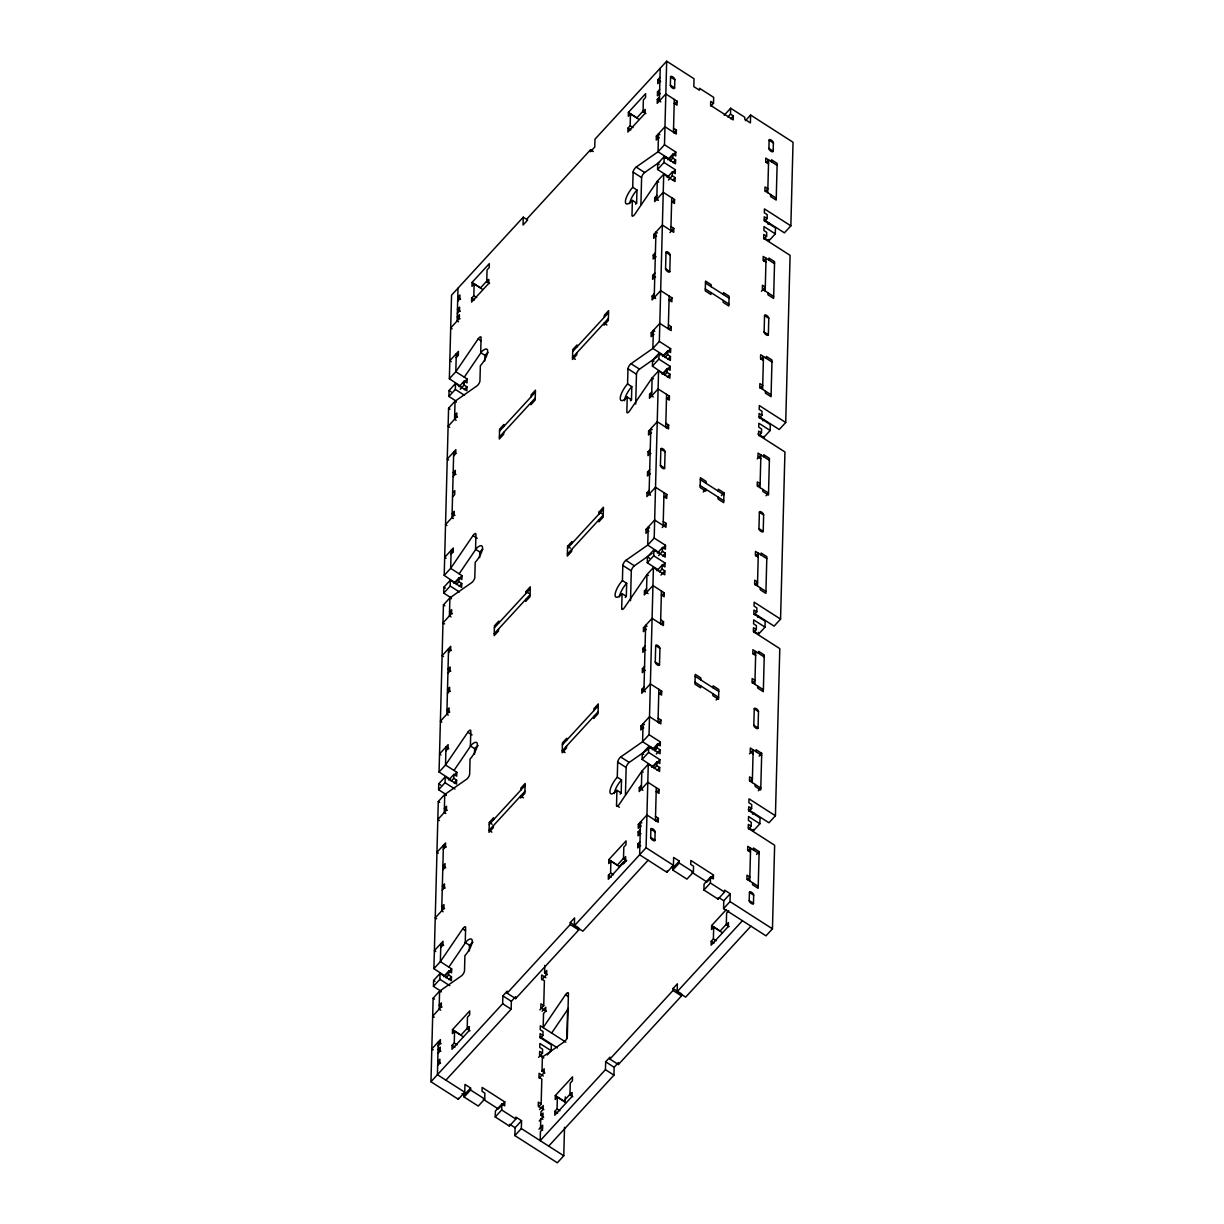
<?xml version="1.0" encoding="UTF-8"?>
<svg xmlns="http://www.w3.org/2000/svg" width="1224" height="1224" viewBox="0 0 1224 1224"><rect width="100%" height="100%" fill="white"/><g stroke="black" fill="none" stroke-linecap="round" stroke-linejoin="round"><path stroke-width="1.5" d="M564.524 1127.289L563.774 1155.777L557.318 1162.8L514.876 1135.581L521.332 1128.559L521.546 1120.694L515.885 1117.068L515.839 1119.027L509.383 1126.049L495.23 1116.976L495.383 1111.071L501.84 1104.048L504.671 1105.869L504.778 1101.937L482.134 1087.417L482.042 1091.349L484.872 1093.17L484.719 1099.06L478.263 1106.083L464.11 1097.01L470.567 1089.987L470.613 1088.029L464.967 1084.388L464.753 1092.252L458.296 1099.274L430.955 1081.741L433.143 998.157L439.6 991.149L461.463 975.865A3.55 1.163 -57.3 0 0 464.508 970.785L464.906 955.653A11.842 3.856 -57.3 0 0 472.25 941.302A11.842 3.856 -57.3 0 0 465.242 942.541L465.64 927.409A3.55 1.163 -57.3 0 0 462.687 928.863L440.365 961.651L433.908 968.658L445.215 976.171M441.221 991.348L433.449 986.36L433.602 980.47L440.059 973.447L451.381 980.699L451.472 976.767L448.642 974.962L448.749 971.03L451.579 972.835L451.687 968.903L440.365 961.651L440.839 943.628L443.669 945.433M433.908 968.658L438.284 801.521L444.74 794.498L466.604 779.229A3.55 1.163 -57.3 0 0 469.664 774.149L470.062 759.018A11.842 3.856 -57.3 0 0 477.406 744.651A11.842 3.856 -57.3 0 0 470.399 745.906L470.796 730.759A3.55 1.163 -57.3 0 0 467.843 732.227L445.521 765L439.064 772.023L450.371 779.29M446.377 794.713L438.605 789.725L438.758 783.819L445.199 776.812L456.521 784.064L456.628 780.132L453.798 778.311L453.905 774.379L456.736 776.2L456.827 772.268L445.521 765L445.98 746.977L448.81 748.797M439.064 772.023L443.44 604.886L449.897 597.863L471.76 582.578A3.55 1.163 -57.3 0 0 474.805 577.514L475.203 562.367A11.842 3.856 -57.3 0 0 482.547 548.015A11.842 3.856 -57.3 0 0 475.555 549.27L475.937 534.123A3.55 1.163 -57.3 0 0 472.984 535.592L450.662 568.364L444.205 575.387L455.512 583.129M451.534 598.077L443.746 593.089L443.899 587.183L450.356 580.161L461.678 587.428L461.769 583.496L458.939 581.675L459.046 577.743L461.876 579.564L461.983 575.632L450.662 568.364L451.136 550.341L453.262 551.703M444.205 575.387L448.581 408.235L455.037 401.227L476.901 385.942A3.55 1.163 -57.3 0 0 479.961 380.878L480.359 365.731A11.842 3.856 -57.3 0 0 487.703 351.38A11.842 3.856 -57.3 0 0 480.695 352.619L481.093 337.487A3.55 1.163 -57.3 0 0 478.14 338.956L455.818 371.729L449.361 378.752L460.668 386.248M455.971 400.982L448.902 396.438L449.055 390.548L455.512 383.525L466.818 390.777L466.925 386.845L464.095 385.04L464.202 381.108L467.033 382.913L467.124 378.981L455.818 371.729L456.292 353.705L458.403 355.067M449.361 378.752L451.549 295.168L523.26 217.183L527.498 219.907M433.449 986.36L439.906 979.338L440.059 973.447M438.605 789.725L445.046 782.702L445.199 776.812M443.746 593.089L450.202 586.067L450.356 580.161M448.902 396.438L455.343 389.431L455.512 383.525M458.006 288.16L457.149 320.933L458.556 321.836M463.054 1036.651L454.563 1031.22L454.257 1043.016L452.115 1045.357L452.008 1049.289L469.22 1030.562L469.312 1026.63L467.17 1028.971L470.001 1030.792M467.17 1028.971L467.476 1017.175L469.633 1014.834L469.725 1010.902L452.513 1029.614L452.421 1033.546L454.563 1031.22M482.623 289.43L474.132 283.983L473.826 295.78L471.668 298.12L471.577 302.053L488.789 283.341L488.881 279.409L486.739 281.734L489.569 283.555M486.739 281.734L487.045 269.938L489.187 267.597L489.294 263.665L472.082 282.392L471.99 286.324L474.132 283.983M458.296 1099.274L458.327 1098.173M464.11 1097.01L464.171 1095.036L470.613 1088.029M469.343 950.88L469.496 945.265A11.842 3.856 -57.3 0 1 472.984 942.281M474.499 754.244L474.637 748.629A11.842 3.856 -57.3 0 1 478.125 745.646M479.64 557.609L479.793 551.978A11.842 3.856 -57.3 0 1 482.822 549.301M484.796 360.958L484.949 355.343A11.842 3.856 -57.3 0 1 487.963 352.65M493.547 819.743L493.593 817.785L489.294 822.467L489.034 832.289L493.333 827.623L493.394 825.649M498.535 629.014L498.489 630.972L494.19 635.654L494.45 625.831L498.749 621.149L498.688 623.108M503.691 432.363L503.645 434.336L499.331 439.018L499.591 429.18L503.89 424.498L503.844 426.472M430.955 1081.741L502.666 1003.741L502.865 995.877L507.164 991.195L507.118 993.169L515.61 998.616L578.707 929.98L578.768 928.006L570.277 922.559L574.576 917.893L574.377 925.757L582.853 931.189L648.123 860.227M523.26 217.183L523.046 225.048L527.36 220.366L527.406 218.407L590.519 149.772L593.334 151.577M495.23 1116.976L501.687 1109.954L501.84 1104.048M445.888 1080.165L511.142 1009.188L511.357 1001.324L515.656 996.642L515.61 998.616M509.383 1126.049L509.398 1125.07M520.797 790.107L520.843 788.149L525.157 783.467L524.897 793.305L520.582 797.987L520.644 796.013L523.474 797.834M525.784 599.378L525.739 601.336L530.038 596.654L530.298 586.832L525.999 591.513L525.938 593.472M530.941 402.727L530.895 404.7L535.194 400.019L535.454 390.196L531.139 394.862L531.094 396.836M514.876 1135.581L515.09 1127.717L521.546 1120.694M543.686 1117.237L540.855 1115.416L540.947 1111.82L543.104 1109.479L543.211 1105.547L539.524 1109.556M538.575 1106.756L541.161 1103.956L541.819 1079.048L538.988 1077.227L539.08 1073.295L543.334 1076.018M544.848 1072.989L542.018 1071.184L542.385 1057.077L564.249 1041.808A3.55 1.163 -57.3 0 0 567.309 1036.728L568.441 993.352A3.55 1.163 -57.3 0 0 565.473 994.806L543.165 1027.594L543.533 1013.503L545.674 1011.162L545.782 1007.23L542.094 1011.238M538.621 1057.368L542.492 1053.145L542.599 1049.213L539.769 1047.407L539.861 1043.475L551.183 1050.727L547.312 1054.935M540.365 1038.258L542.951 1035.458L543.058 1031.526L540.228 1029.705L540.335 1025.773L565.794 1042.114M539.861 1009.846L543.731 1005.623L544.389 980.73L541.559 978.909L541.666 974.977L545.904 977.701M547.419 974.671L544.588 972.851L544.787 965.43M551.183 1050.727L551.336 1044.837L540.014 1037.57L540.121 1033.637L542.951 1035.458M571.837 543.563L571.899 541.589L567.584 546.271L567.324 556.109L571.639 551.427L571.684 549.454M565.855 1102.594L557.364 1097.148L557.058 1108.959L554.9 1111.3L554.793 1115.232L572.006 1096.505L572.113 1092.573L569.956 1094.914L572.786 1096.735M569.956 1094.914L570.262 1083.118L572.419 1080.777L572.526 1076.845L555.313 1095.556L555.206 1099.489L557.364 1097.148M566.528 746.105L566.482 748.063L562.183 752.745L562.443 742.907L566.743 738.24L566.697 740.199M576.841 352.818L576.779 354.792L572.48 359.458L572.74 349.636L577.039 344.954L576.994 346.928M565.167 1102.594L565.32 1096.903M566.834 1038.916L567.63 1008.53M507.118 993.169L570.231 924.533L570.277 922.559M590.519 149.772L590.458 151.73L594.757 147.064L594.971 139.184L666.682 61.2L694.023 78.749L693.824 86.613L699.485 90.239L699.531 88.281L713.684 97.354L713.516 103.244L710.945 106.06M593.793 716.468L593.732 718.427L598.031 713.745L598.291 703.922L593.992 708.604L593.946 710.563M598.934 519.817L598.888 521.791L603.187 517.109L603.447 507.272L599.148 511.953L599.087 513.927M604.243 317.276L604.289 315.318L608.588 310.636L608.328 320.474L604.029 325.156L604.09 323.182L606.92 325.003M619.39 866.638L610.898 861.191L610.592 872.987L608.435 875.328L608.328 879.26L625.541 860.549L625.648 856.616L623.49 858.957L626.321 860.763M623.49 858.957L623.812 847.161L625.954 844.82L626.061 840.888L608.848 859.6L608.741 863.532L610.898 861.191M638.959 119.401L630.467 113.954L630.161 125.766L628.004 128.092L627.897 132.024L645.109 113.312L645.216 109.38L643.059 111.721L645.889 113.541M643.059 111.721L643.365 99.924L645.522 97.583L645.629 93.651L628.417 112.363L628.31 116.295L630.467 113.954M539.004 1129.216L542.691 1125.208L542.584 1129.14L540.442 1131.481L540.197 1140.661L605.452 1069.684L605.666 1061.82L609.965 1057.138L609.919 1059.112L618.395 1064.543L681.508 995.923L681.554 993.949L673.062 988.502L677.377 983.821L677.163 991.7L685.654 997.132L750.909 926.17M619.359 807.259L616.529 805.453L616.927 790.306A11.842 3.856 -57.3 0 1 609.934 791.561A11.842 3.856 -57.3 0 1 617.279 777.194L617.676 762.062A3.55 1.163 -57.3 0 1 620.721 756.983L642.585 741.713L649.041 734.691L653.417 567.553L664.739 574.806L664.846 570.874L662.016 569.053L662.107 565.121L664.938 566.942L665.045 563.009L653.723 555.757L653.876 549.851L665.198 557.104L665.305 553.172L662.475 551.366L662.582 547.434L665.412 549.239L665.504 545.307L654.197 538.055L658.573 370.903L669.88 378.17L669.987 374.238L667.157 372.417L667.264 368.485L670.094 370.306L670.201 366.374L658.879 359.106L659.032 353.216L670.354 360.468L670.446 356.536L667.615 354.715L667.723 350.783L670.553 352.604L670.66 348.672L659.338 341.42L663.714 174.267L675.036 181.535L675.143 177.602L672.313 175.782L672.404 171.85L675.235 173.655L675.342 169.723L664.02 162.471L664.188 156.565L675.495 163.832L675.602 159.9L672.772 158.08L672.879 154.148L675.709 155.968L675.801 152.036L664.494 144.769L666.682 61.2M654.197 538.055L647.741 545.078L625.877 560.347A3.55 1.163 -57.3 0 0 622.817 565.427L622.419 580.558A11.842 3.856 -57.3 0 0 615.075 594.91A11.842 3.856 -57.3 0 0 622.083 593.671L621.685 608.818A3.55 1.163 -57.3 0 0 624.638 607.349L646.961 574.561L653.417 567.553M659.338 341.42L652.882 348.427L631.018 363.712A3.55 1.163 -57.3 0 0 627.973 368.776L627.575 383.923A11.842 3.856 -57.3 0 0 620.231 398.274A11.842 3.856 -57.3 0 0 627.223 397.035L626.841 412.167A3.55 1.163 -57.3 0 0 629.794 410.698L652.117 377.925L658.573 370.903M664.494 144.769L658.038 151.791L636.174 167.061A3.55 1.163 -57.3 0 0 633.114 172.14L632.716 187.287A11.842 3.856 -57.3 0 0 625.388 201.639A11.842 3.856 -57.3 0 0 632.38 200.384L631.982 215.531A3.55 1.163 -57.3 0 0 634.95 214.062L657.257 181.29L663.714 174.267M548.689 1146.108L613.943 1075.131L614.142 1067.267L618.457 1062.585L618.395 1064.543M620.14 794.101A11.842 3.856 -57.3 0 0 621.18 793.03L621.517 779.918L617.279 777.194M625.28 597.465A11.842 3.856 -57.3 0 0 626.321 596.394L626.673 583.282L622.419 580.558M630.437 400.814A11.842 3.856 -57.3 0 0 631.477 399.758L631.813 386.646L627.575 383.923M635.577 204.178A11.842 3.856 -57.3 0 0 636.618 203.108L636.97 190.011L632.716 187.287M625.449 794.621L626.153 767.509A3.55 1.163 -57.3 0 1 629.212 762.43L648.337 749.073M630.528 600.693L631.309 570.874A3.55 1.163 -57.3 0 1 634.369 565.794L652.132 553.386M635.684 404.058L636.465 374.223A3.55 1.163 -57.3 0 1 639.509 369.158L657.273 356.735M640.902 204.699L641.606 177.587A3.55 1.163 -57.3 0 1 644.666 172.507L659.69 162.012M639.968 841.668L637.826 844.009L637.719 847.941L639.861 845.6M640.29 829.551L638.132 831.876L638.041 835.824L640.183 833.483M655.529 816.5L658.359 818.321L658.252 822.253L646.945 814.985L638.331 824.349L638.24 828.281L640.382 825.94M641.452 785.303L639.295 787.644L639.188 791.576L647.802 782.212L659.109 789.48L659.017 793.412L656.186 791.591M658.099 718.182L660.929 719.987L660.838 723.919L649.516 716.667L640.917 726.031L640.81 729.963L642.952 727.622M644.023 686.985L641.866 689.326L641.774 693.258L650.372 683.895L661.694 691.147L661.587 695.079L658.757 693.274M644.558 666.33L642.416 668.671L642.309 672.603L644.467 670.262M645.094 646.012L642.937 648.353L642.845 652.285L644.987 649.944M660.685 619.864L663.515 621.67L663.408 625.602L652.086 618.349L643.487 627.713L643.38 631.645L645.538 629.304M646.593 588.652L644.451 590.993L644.344 594.925L652.943 585.577L664.265 592.829L664.158 596.761L661.327 594.956M663.255 521.531L666.086 523.352L665.978 527.284L654.672 520.032L646.058 529.38L645.951 533.312L648.108 530.971M649.179 490.334L647.022 492.675L646.915 496.607L655.529 487.259L666.835 494.511L666.743 498.443L663.913 496.638M649.714 469.695L647.557 472.036L647.465 475.968L649.607 473.627M650.25 449.376L648.093 451.717L647.986 455.649L650.143 453.308M665.825 423.213L668.656 425.034L668.549 428.966L657.242 421.714L648.628 431.062L648.536 434.994L650.678 432.653M651.749 392.017L649.592 394.358L649.485 398.29L658.099 388.926L669.421 396.193L669.314 400.126L666.483 398.305M668.411 324.895L671.226 326.716L671.135 330.648L659.812 323.381L651.214 332.744L651.107 336.677L653.264 334.336M654.32 293.699L652.163 296.04L652.071 299.972L660.669 290.608L671.991 297.876L671.884 301.808L669.054 299.987M654.855 273.059L652.713 275.385L652.606 279.332L654.764 276.991M655.391 252.741L653.249 255.066L653.142 258.998L655.284 256.673M670.981 226.578L673.812 228.398L673.705 232.331L662.383 225.063L653.784 234.427L653.677 238.359L655.834 236.018M656.89 195.381L654.748 197.722L654.641 201.654L663.24 192.29L674.562 199.558L674.455 203.49L671.624 201.669M673.552 128.26L676.382 130.081L676.275 134.013L664.969 126.745L656.355 136.109L656.248 140.041L658.405 137.7M659.476 97.063L657.319 99.404L657.212 103.336L665.825 93.973L677.132 101.24L677.04 105.172L674.21 103.352M659.675 89.52L657.518 91.861L657.41 95.793L659.568 93.452M659.981 77.403L657.839 79.728L657.732 83.676L659.889 81.335M653.432 766.913L642.126 759.416L642.279 753.51L648.735 746.487L660.057 753.755L660.149 749.822L657.319 748.002L657.426 744.07L660.256 745.89L660.363 741.958L649.041 734.691M657.885 569.573L647.282 562.765L647.435 556.874L653.876 549.851M663.729 373.886L652.423 366.129L652.576 360.223L659.032 353.216M668.885 176.746L657.579 169.493L657.732 163.588L664.188 156.565M660.226 68.223L659.369 100.995L660.776 101.898M574.377 925.757L646.088 847.758L648.276 764.189L659.583 771.441L659.69 767.509L656.86 765.704L656.967 761.772L659.797 763.577L659.889 759.645L648.582 752.393L648.735 746.487M650.877 829.184L650.663 837.614A2.035 0.918 42.6 0 0 651.137 838.715L651.612 839.281A3.106 1.392 42.6 0 0 654.09 840.796L654.396 840.827A2.035 0.918 42.6 0 0 654.917 840.337L655.131 831.907A2.662 1.193 42.6 0 0 653.05 829.061A2.662 1.193 42.6 0 0 650.877 829.184L655.131 831.907M655.268 662.031L655.697 645.645A2.662 1.193 42.6 0 1 657.854 645.538A2.662 1.193 42.6 0 1 659.935 648.368L659.507 664.754A2.662 1.193 42.6 0 1 657.349 664.877A2.662 1.193 42.6 0 1 655.268 662.031L659.507 664.754M660.409 465.395L660.838 449.009A2.662 1.193 42.6 0 1 662.995 448.902A2.662 1.193 42.6 0 1 665.076 451.733L664.647 468.119A2.662 1.193 42.6 0 1 662.49 468.226A2.662 1.193 42.6 0 1 660.409 465.395L664.647 468.119M665.565 268.76L665.994 252.373A2.662 1.193 42.6 0 1 668.151 252.251A2.662 1.193 42.6 0 1 670.232 255.097L669.803 271.483A2.662 1.193 42.6 0 1 667.646 271.59A2.662 1.193 42.6 0 1 665.565 268.76L669.803 271.483M670.584 76.791A2.035 0.918 42.6 0 1 671.089 76.316L671.578 76.362A3.106 1.392 42.6 0 1 674.057 78.03L674.363 78.397A2.035 0.918 42.6 0 1 674.837 79.514L674.608 87.944A2.662 1.193 42.6 0 1 672.45 88.067A2.662 1.193 42.6 0 1 670.37 85.221L670.584 76.791M653.891 749.715L660.363 741.958M659.048 552.575L647.741 545.078L648.215 527.039L649.623 527.957M655.421 820.432L656.293 787.659M658.007 722.114L658.864 689.341M660.577 623.796L661.434 591.024M663.148 525.478L664.005 492.691M665.734 427.145L666.59 394.373M668.304 328.828L669.161 296.055M670.874 230.51L671.731 197.737M673.445 132.192L674.302 99.419M641.896 822.911L640.489 822.008L639.632 854.78L666.973 872.329L667.019 870.845M748.583 829L751.169 826.2L748.338 824.379L748.231 828.311L774.639 845.249L772.451 928.832L765.995 935.84L723.568 908.621L730.009 901.598L730.223 893.734L724.562 890.108L724.516 892.066L718.06 899.089L703.907 890.016L704.06 884.126L710.517 877.103L713.347 878.909L713.454 874.976L690.826 860.457L690.718 864.389L693.549 866.209L693.396 872.115L686.939 879.123L672.787 870.05L672.848 868.091L679.289 861.069L673.644 857.443L673.429 865.307L666.973 872.329M609.919 1059.112L673.016 990.476L673.062 988.502M672.787 870.05L679.244 863.042L679.289 861.069M700.679 685.838L700.633 687.812L694.972 684.185L695.232 674.347L700.893 677.974L700.847 679.947M705.988 483.312L706.034 481.338L700.388 477.712L700.128 487.534L705.789 491.176L705.835 489.202L703.249 492.017M710.991 292.567L710.93 294.525L705.269 290.899L705.529 281.076L711.19 284.702L711.144 286.661M712.949 693.702L712.888 695.676L718.549 699.302L718.809 689.479L713.148 685.838L713.102 687.812M718.09 497.066L718.044 499.04L723.705 502.666L723.965 492.828L718.304 489.202L718.243 491.176M723.246 300.431L723.185 302.389L728.846 306.031L729.106 296.193L723.445 292.567L723.399 294.525M703.907 890.016L710.364 882.994L710.517 877.103M727.913 116.938L730.499 114.138L730.652 108.232L744.804 117.305L744.743 119.279L750.404 122.905L750.618 115.041L793.045 142.259L790.857 225.843L784.4 232.851L764.373 219.999M722.175 932.581L713.684 927.134L713.378 938.93L711.236 941.271L711.129 945.203L728.341 926.491L728.433 922.559L726.291 924.9L729.122 926.706M726.398 909.493L711.649 925.543L711.542 929.475L713.684 927.134M730.499 114.138L733.329 115.959L733.222 119.891L710.593 105.371L710.7 101.439L713.516 103.244M718.06 899.089L718.09 897.865M723.568 908.621L723.767 900.757L730.223 893.734M726.291 924.9L726.597 913.104L728.754 910.763M753.464 903.557L753.678 895.126A2.662 1.193 42.6 0 0 751.597 892.281A2.662 1.193 42.6 0 0 749.44 892.403L749.21 900.833A2.035 0.918 42.6 0 0 749.685 901.95L749.991 902.317A3.106 1.392 42.6 0 0 752.454 903.955L752.944 904.046A2.035 0.918 42.6 0 0 753.464 903.557M749.731 880.928L750.587 848.156L748.139 850.833M751.169 826.2L751.276 822.268L748.445 820.447L748.537 816.515L759.859 823.783L753.403 830.79L748.461 827.623M749.042 811.313L751.628 808.498L751.735 804.566L748.904 802.745L749.012 798.813L775.419 815.765L768.963 822.773L748.216 809.462M752.301 782.61L753.173 749.838L749.486 753.846M753.816 725.251L754.244 708.864A2.662 1.193 42.6 0 1 756.401 708.757A2.662 1.193 42.6 0 1 758.482 711.588L758.054 727.974A2.662 1.193 42.6 0 1 755.897 728.096A2.662 1.193 42.6 0 1 753.816 725.251L758.054 727.974M754.887 684.293L755.744 651.52L753.28 654.197M753.739 632.364L756.31 629.564L756.417 625.632L753.586 623.812L753.693 619.88L765.015 627.132L758.559 634.154L753.601 630.987M754.198 614.662L756.784 611.862L756.876 607.93L754.061 606.11L754.152 602.177L780.56 619.115L774.103 626.137L754.78 613.729M757.457 585.975L758.314 553.202L755.851 555.864M758.957 528.615L759.385 512.229A2.662 1.193 42.6 0 1 761.542 512.122A2.662 1.193 42.6 0 1 763.638 514.952L763.21 531.338A2.662 1.193 42.6 0 1 761.037 531.446A2.662 1.193 42.6 0 1 758.957 528.615L763.21 531.338M760.028 487.642L760.884 454.869L757.197 458.893M758.88 435.729L761.466 432.913L761.573 428.981L758.742 427.176L758.849 423.244L770.156 430.496L763.699 437.519L758.054 433.893M759.354 418.027L761.925 415.227L762.032 411.295L759.201 409.474L759.308 405.542L785.716 422.479L779.26 429.502L759.217 416.65M762.613 389.324L763.47 356.551L761.007 359.229M764.113 331.979L764.541 315.593A2.662 1.193 42.6 0 1 766.698 315.471A2.662 1.193 42.6 0 1 768.779 318.317L768.351 334.703A2.662 1.193 42.6 0 1 766.193 334.81A2.662 1.193 42.6 0 1 764.113 331.979L768.351 334.703M765.184 291.006L766.04 258.233L763.577 260.911M764.036 239.078L766.622 236.278L766.714 232.346L763.883 230.525L763.99 226.593L775.312 233.861L768.856 240.883L764.618 238.16M764.495 221.391L767.081 218.576L767.188 214.644L764.357 212.838L764.449 208.906L790.857 225.843M767.754 192.688L768.611 159.916L766.163 162.593M768.917 148.441L769.131 140.01A2.035 0.918 42.6 0 1 769.651 139.536L769.957 139.551A3.106 1.392 42.6 0 1 772.421 141.066L772.91 141.617A2.035 0.918 42.6 0 1 773.384 142.734L773.155 151.164A2.662 1.193 42.6 0 1 770.998 151.286A2.662 1.193 42.6 0 1 768.917 148.441L773.155 151.164M753.403 830.79L753.448 829.321M758.559 634.154L758.605 632.318M763.699 437.519L763.73 436.417M768.856 240.883L768.886 239.399M752.561 882.749L752.515 884.707L758.176 888.333L759.125 851.629L753.479 848.003L753.418 849.976M755.132 784.431L755.086 786.389L760.747 790.016L761.711 753.311L756.049 749.685L755.988 751.643M757.717 686.098L757.656 688.072L763.317 691.698L764.281 654.993L758.62 651.367L758.574 653.325M760.288 587.78L760.242 589.754L765.887 593.38L766.851 556.675L761.19 553.049L761.144 555.008M762.858 489.462L762.812 491.436L768.473 495.062L769.437 458.357L763.776 454.731L763.715 456.69M765.444 391.144L765.383 393.103L771.043 396.744L772.007 360.04L766.346 356.398L766.301 358.372M768.014 292.827L767.953 294.785L773.614 298.427L774.578 261.707L768.917 258.08L768.871 260.054M770.584 194.509L770.539 196.467L776.2 200.093L777.148 163.389L771.503 159.763L771.441 161.736M759.859 823.783L760.012 817.877L748.706 810.625L748.797 806.692L751.628 808.498M765.015 627.132L765.168 621.241L753.846 613.974L753.953 610.042L756.784 611.862M770.156 430.496L770.309 424.59L759.002 417.338L759.094 413.406L761.925 415.227M775.312 233.861L775.465 227.955L764.143 220.703L764.25 216.77L767.081 218.576M775.419 815.765L779.795 648.613L753.387 631.676L753.494 627.744L756.31 629.564M780.56 619.115L784.936 451.977L758.528 435.04L758.635 431.108L761.466 432.913M785.716 422.479L790.092 255.342L763.684 238.389L763.791 234.457L766.622 236.278M464.294 377.176L481.047 352.589M459.153 573.811L475.891 549.224M453.997 770.447L470.75 745.875M448.856 967.098L465.594 942.511M551.642 1033.041L568.395 1008.454M457.654 301.257L459.811 298.916L459.918 294.984L457.761 297.325L460.591 299.146M487.948 279.806L480.573 287.839L472.082 282.392M643.044 111.124L636.908 117.81L628.417 112.363M457.348 313.39L459.49 311.049L459.597 307.117L457.439 309.458L460.27 311.279M674.562 104.04L677.132 101.24M456.185 357.637L458.327 355.297L458.434 351.365L449.835 360.713L451.243 361.631M673.797 132.88L676.382 130.081M657.579 169.493L664.02 162.471M459.031 386.723L464.202 381.108M667.707 159.763L672.879 154.148M463.253 383.204L467.124 378.981M669.36 159.043L675.801 152.036M460.224 389.247L464.095 385.04M670.186 160.895L672.772 158.08M464.34 389.66L466.925 386.845M673.016 162.7L675.602 159.9M667.248 177.465L672.404 171.85M724.195 115.255L730.652 108.232M672.756 172.538L675.342 169.723M668.442 179.989L672.313 175.782M672.557 180.402L675.143 177.602M730.743 118.759L733.329 115.959M745.447 120.656L750.618 115.041M671.976 202.358L674.562 199.558M453.614 455.955L455.756 453.614L455.863 449.682L447.25 459.046L448.673 459.949M669.941 232.606L673.812 228.398M453.064 476.595L455.221 474.254L455.328 470.322L453.171 472.663L456.001 474.484M499.545 431.154L535.393 392.154M572.679 351.594L608.542 312.61M499.392 437.044L535.24 398.06M608.389 318.5L572.526 357.5L575.356 359.32M452.635 492.981L454.793 490.64L454.685 494.588L452.528 496.913M765.275 191.571L767.861 188.756L765.031 186.935L764.923 190.868L776.245 198.135M669.406 300.676L671.991 297.876M451.029 554.273L453.186 551.932L453.293 548L444.679 557.364L446.102 558.266M668.656 329.516L671.226 326.716M652.423 366.129L658.879 359.106M453.89 583.358L459.046 577.743M662.567 356.398L667.723 350.783M455.527 582.639L461.983 575.632M670.66 348.672L664.204 355.694L652.882 348.427L653.356 330.404L654.779 331.306M456.368 584.491L458.939 581.675M665.045 357.53L667.615 354.715M459.199 586.296L461.769 583.496M667.876 359.351L670.446 356.536M662.092 374.1L667.264 368.485M663.745 373.381L670.201 366.374M664.571 375.233L667.157 372.417M667.401 377.038L669.987 374.238M761.42 291.281L765.291 287.074L762.46 285.268L762.353 289.201L773.675 296.453M666.835 398.993L669.421 396.193M448.458 652.591L450.616 650.25L450.707 646.318L442.109 655.682L443.516 656.584M666.07 427.834L668.656 425.034M447.923 673.246L450.065 670.905L450.172 666.973L448.015 669.314L450.845 671.119M494.389 627.79L530.252 588.79M567.538 548.245L603.386 509.245M494.236 633.695L530.099 594.696M567.385 554.135L603.233 515.136M447.387 693.564L449.545 691.223L449.636 687.291L447.494 689.632L450.325 691.438M760.135 388.207L762.705 385.392L759.875 383.586L759.783 387.518L771.089 394.771M664.265 497.327L666.835 494.511M445.888 750.909L448.03 748.568L448.137 744.636L439.538 753.999L440.946 754.902M662.215 527.559L666.086 523.352M647.282 562.765L653.723 555.757M448.734 779.994L453.905 774.379M657.41 553.049L662.582 547.434M454.257 775.067L456.827 772.268M661.633 549.53L665.504 545.307M451.212 781.126L453.798 778.311M658.604 555.574L662.475 551.366M454.043 782.932L456.628 780.132M662.719 555.987L665.305 553.172M721.38 495.644L723.965 492.828M656.951 570.736L662.107 565.121M662.459 565.825L665.045 563.009M659.43 571.868L662.016 569.053M660.96 575.081L664.846 570.874M757.549 486.525L760.135 483.709L757.304 481.904L757.197 485.836L768.519 493.088L766.056 495.766M661.679 595.644L664.265 592.829M443.302 849.226L445.459 846.901L445.567 842.954L436.953 852.317L438.376 853.22M660.929 624.485L663.515 621.67M442.767 869.881L444.924 867.541L445.016 863.609L442.874 865.949L445.704 867.77M489.248 824.425L525.096 785.441M562.382 744.881L598.245 705.881M524.943 791.331L489.095 830.331L491.91 832.152M598.092 711.787L562.229 750.771L565.06 752.592M442.231 890.2L444.388 887.859L444.496 883.927L442.338 886.268L445.169 888.089M754.978 584.842L757.564 582.043L754.734 580.222L754.627 584.154L765.949 591.422M659.109 693.962L661.694 691.147M440.732 947.56L442.889 945.219L442.996 941.287L434.382 950.635L435.805 951.553M658.359 722.803L660.929 719.987M642.126 759.416L648.582 752.393M443.593 976.645L448.749 971.03M652.27 749.685L657.426 744.07M445.23 975.926L451.687 968.903M446.072 977.762L448.642 974.962M654.748 750.817L657.319 748.002M448.902 979.582L451.472 976.767M656.278 754.03L660.149 749.822M648.276 764.189L641.82 771.212L619.497 803.984A3.55 1.163 -57.3 0 1 616.529 805.453M651.795 767.387L656.967 761.772M653.448 766.668L659.889 759.645M716.132 700.006L718.58 697.328L695.003 682.196M654.274 768.504L656.86 765.704M657.104 770.324L659.69 767.509M752.408 683.16L754.978 680.36L752.163 678.54L752.056 682.472L763.378 689.739M656.538 792.28L659.109 789.48M438.161 1045.877L440.319 1043.536L440.411 1039.604L431.812 1048.953L433.219 1049.871M437.963 1053.405L440.12 1051.064L440.212 1047.132L438.07 1049.473L440.9 1051.294M655.773 821.12L658.359 818.321M468.379 1027.043L461.004 1035.06L452.513 1029.614M623.475 858.361L617.34 865.047L608.848 859.6M618.487 867.342L623.429 861.956L623.383 863.914L626.611 860.411M437.641 1065.538L439.798 1063.197L439.906 1059.265L437.748 1061.606L440.579 1063.427M544.588 972.851L546.745 970.51L546.638 974.457L541.727 979.797M759.125 756.126L761.711 753.311M749.822 781.478L752.408 778.678L749.578 776.857L749.486 780.79L760.793 788.057L758.344 790.735M504.778 1101.937L498.321 1108.959L483.235 1099.274M713.454 874.976L706.998 881.999L691.912 872.314M542.018 1071.184L544.175 1068.843L544.068 1072.775L539.141 1078.114M756.554 854.444L759.125 851.629M747.252 879.811L749.838 876.996L747.007 875.175L746.9 879.107L758.222 886.375M540.855 1115.416L543.012 1113.075L542.905 1117.007L539.218 1121.031M571.18 1092.986L563.805 1101.003L555.313 1095.556M726.276 924.304L720.125 930.99L711.649 925.543M677.163 991.7L742.417 920.723M665.152 158.187L666.529 157.238M767.953 224.13L769.315 223.181M660.011 354.838L661.373 353.874M762.797 420.781L764.174 419.817M654.855 551.473L656.232 550.509M757.656 617.416L759.018 616.452M649.714 748.109L651.076 747.16M752.5 814.052L753.877 813.103M670.584 77.035L674.822 79.759M769.131 140.255L773.369 142.978M670.37 85.221L674.608 87.944M657.839 79.728L660.669 81.549M777.102 165.362L765.78 158.095L765.688 162.027L768.519 163.848M657.518 91.861L660.348 93.682M657.319 99.404L660.149 101.21M659.92 134.671L658.512 133.768L658.038 151.791L668.641 158.6M656.355 136.109L659.185 137.914M630.161 125.766L632.976 127.571M628.004 128.092L630.834 129.912M657.732 163.588L659.139 164.49M636.174 167.061L644.666 172.507M658.68 182.192L657.257 181.29L656.798 199.313L658.39 200.338M633.114 172.14L641.606 177.587M774.532 263.68L763.21 256.428L763.103 260.36L765.933 262.166M654.748 197.722L657.579 199.527M632.38 200.384L636.618 203.108M657.349 232.988L655.942 232.086L654.213 297.631L655.636 298.534M653.784 234.427L656.615 236.247M665.994 252.373L670.232 255.097M764.541 315.593L768.779 318.317M705.452 283.019L729.03 298.151M653.249 255.066L656.064 256.887M705.299 288.925L728.877 304.042M652.713 275.385L655.544 277.205M771.946 361.998L760.639 354.746L760.532 358.678L763.363 360.483M652.163 296.04L654.993 297.86M651.214 332.744L654.044 334.565M652.576 360.223L653.999 361.141M631.018 363.712L639.509 369.158M653.524 378.828L652.117 377.925L651.642 395.949L653.234 396.974M627.973 368.776L636.465 374.223M769.376 460.316L758.054 453.064L757.962 456.996L760.793 458.801M649.592 394.358L652.423 396.178M473.826 295.78L476.656 297.6M627.223 397.035L631.477 399.758M471.668 298.12L474.499 299.941M652.193 429.639L650.786 428.721L649.072 494.267L650.48 495.184M648.628 431.062L651.459 432.883M460.071 318.806L457.241 317.001L459.398 314.66L459.291 318.592L450.692 327.94L452.1 328.858M660.838 449.009L665.076 451.733M759.385 512.229L763.638 514.952M700.312 479.655L723.889 494.787M478.14 338.956L480.971 340.762M648.093 451.717L650.923 453.523M700.159 485.561L723.736 500.692M480.695 352.619L484.949 355.343M647.557 472.036L650.388 473.841M766.805 558.634L755.483 551.381L755.376 555.313L758.207 557.134M647.022 492.675L649.852 494.496M455.343 389.431L464.539 395.321M449.055 390.548L451.166 391.909M456.46 402.13L455.037 401.227L454.563 419.251L456.154 420.276M646.058 529.38L648.888 531.201M448.581 408.235L450.004 409.153M457.501 417.124L454.67 415.318L456.827 412.978L456.72 416.91L448.122 426.273L449.713 427.283M599.148 511.953L601.963 513.774M647.435 556.874L649.546 558.236M625.877 560.347L634.369 565.794M648.383 575.479L646.961 574.561L646.502 592.6L648.093 593.609M455.833 453.385L453.706 452.023L451.993 517.568L453.416 518.471M622.817 565.427L631.309 570.874M764.235 656.967L752.913 649.699L752.806 653.631L755.636 655.452M644.451 590.993L647.282 592.814M567.584 546.271L570.415 548.092M622.083 593.671L626.321 596.394M647.052 626.275L645.629 625.372L643.916 690.917L645.339 691.82M643.487 627.713L646.318 629.519M454.93 515.457L452.1 513.636L454.242 511.295L454.15 515.227L445.536 524.591L446.959 525.494M655.697 645.645L659.935 648.368M754.244 708.864L758.482 711.588M695.156 676.306L718.733 691.422M472.984 535.592L477.222 538.315M642.937 648.353L645.767 650.173M475.555 549.27L479.793 551.978M525.999 591.513L528.829 593.319M642.416 668.671L645.247 670.492M761.649 755.284L750.343 748.017L750.236 751.949L753.066 753.77M641.866 689.326L644.696 691.132M450.202 586.067L459.398 591.957M443.899 587.183L445.322 588.086M451.304 598.766L449.897 597.863L449.422 615.886L451.013 616.911M644.482 724.593L643.059 723.69L642.585 741.713L653.907 748.966M640.917 726.031L643.732 727.836M443.44 604.886L444.848 605.788M452.344 613.775L449.529 611.954L451.671 609.613L451.564 613.545L442.966 622.909L444.557 623.934M642.279 753.51L643.702 754.412M620.721 756.983L629.212 762.43M643.227 772.115L641.82 771.212L641.345 789.235L642.937 790.26M451.396 650.48L448.565 648.659L446.852 714.204L448.259 715.122M617.676 762.062L626.153 767.509M759.079 853.602L747.757 846.335L747.665 850.267L750.496 852.088M639.295 787.644L642.126 789.449M616.927 790.306L621.18 793.03M749.44 892.403L753.678 895.126M638.331 824.349L641.162 826.154M650.663 837.369L654.917 840.092M749.226 900.589L753.464 903.312M638.132 831.876L640.963 833.697M449.774 712.093L446.944 710.272L449.101 707.931L448.994 711.863L440.395 721.227L441.803 722.129M679.244 863.042L693.396 872.115M710.364 882.994L724.516 892.066M467.843 732.227L472.082 734.951M646.088 847.758L673.429 865.307M730.009 901.598L772.451 928.832M637.826 844.009L640.657 845.83M671.425 867.173L672.848 868.091M719.177 897.804L723.767 900.757M470.399 745.906L474.637 748.629M610.592 872.987L613.423 874.808M713.378 938.93L716.208 940.751M608.435 875.328L611.266 877.149M711.236 941.271L714.066 943.092M445.046 782.702L454.961 789.052M438.758 783.819L440.869 785.181M489.294 822.467L492.124 824.272M446.163 795.416L444.74 794.498L444.266 812.522L445.857 813.547M438.284 801.521L439.707 802.424M447.204 810.41L444.373 808.59L446.531 806.249L446.423 810.181L437.809 819.544L439.401 820.57M570.231 924.533L578.707 929.98M673.016 990.476L681.508 995.923M446.24 847.115L443.409 845.294L441.696 910.855L443.103 911.758M444.633 908.728L441.803 906.908L443.945 904.582L443.853 908.514L435.239 917.862L436.662 918.78M462.687 928.863L465.518 930.684M565.473 994.806L568.303 996.627M465.242 942.541L469.496 945.265M543.731 1005.623L540.901 1003.818L540.809 1007.75L546.455 1011.376M502.865 995.877L511.357 1001.324M605.666 1061.82L614.142 1067.267M502.666 1003.741L511.142 1009.188M605.452 1069.684L613.943 1075.131M540.243 1036.881L557.456 1047.912M439.906 979.338L449.805 985.702M433.602 980.47L435.025 981.373M542.492 1053.145L539.662 1051.34L539.554 1055.272L543.808 1057.995M539.784 1054.568L543.318 1056.848M441.007 992.052L439.6 991.149L439.125 1009.173L440.717 1010.183M433.143 998.157L434.551 999.075M442.048 1007.046L439.217 1005.241L441.374 1002.9L441.267 1006.832L432.669 1016.18L434.26 1017.205M454.257 1043.016L457.088 1044.822M557.058 1108.959L559.888 1110.765M452.115 1045.357L454.93 1047.163M554.9 1111.3L557.731 1113.106M541.161 1103.956L538.331 1102.136L538.223 1106.068L543.884 1109.694M441.099 1043.751L438.269 1041.945L437.412 1074.718L464.753 1092.252M470.567 1089.987L484.719 1099.06M501.687 1109.954L515.839 1119.027M521.332 1128.559L563.774 1155.777M462.045 1093.675L464.171 1095.036M509.781 1124.305L515.09 1127.717M614.234 793.519A11.842 3.856 -57.3 0 1 621.517 779.918M619.39 596.868A11.842 3.856 -57.3 0 1 626.673 583.282M624.485 400.753A11.842 3.856 -57.3 0 1 631.813 386.646M629.687 203.597A11.842 3.856 -57.3 0 1 636.97 190.011M542.921 1119.241A2.662 1.193 42.6 0 0 540.763 1119.348L540.534 1127.794A2.035 0.918 42.6 0 0 541.008 1128.895L541.482 1129.461A3.106 1.392 42.6 0 0 542.63 1130.379"/></g></svg>
